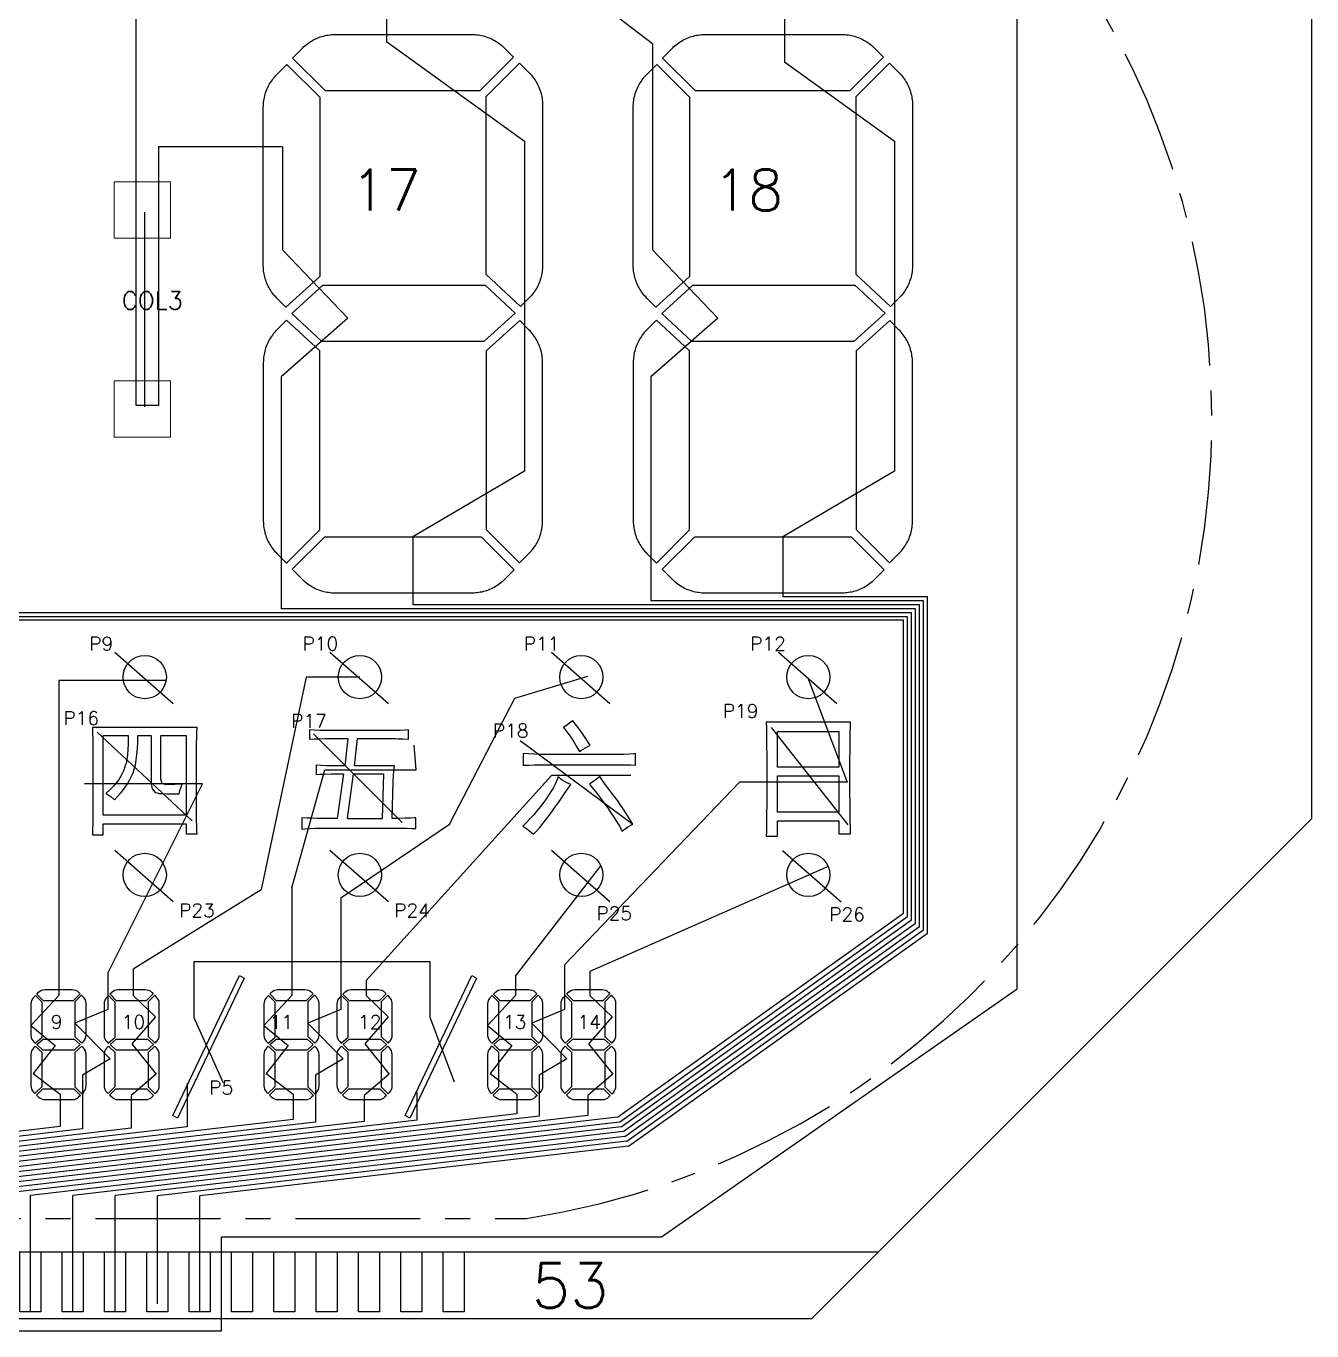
# Model space of a CAD drawing. Header units: millimetres. Extents: x 1653 to 3206, y -200 to 97.
# Drawn here: x 2454.75 to 2493.32, y -110.88 to -71.74 of the extents above; entities that cross this region are included whole.
import ezdxf
from ezdxf.enums import TextEntityAlignment as Align

# ---------------------------------------------------------------- set-up
doc = ezdxf.new("R2010")
doc.units = ezdxf.units.MM
doc.header["$LTSCALE"] = 3
doc.linetypes.add('CENTER', pattern=[2, 1.25, -0.25, 0.25, -0.25])
doc.layers.add('DIM', color=4, linetype='Continuous')
doc.layers.add('SEG', color=3, linetype='Continuous')
doc.styles.add('romans', font='romans.shx')

msp = doc.modelspace()

# ---------------------------------------------------------------- linework, layer by layer
msp.add_line((2464.386, -95.508), (2465.428, -95.508))
at = {"linetype": 'Continuous'}
msp.add_lwpolyline([(2378.323, -71.51), (2378.323, -95.51), (2393.323, -110.51), (2478.323, -110.51), (2493.323, -95.51), (2493.323, -71.51), (2478.323, -56.51), (2393.323, -56.51)], close=True, dxfattribs=at)
at = {"linetype": 'CENTER'}
msp.add_lwpolyline([(2469.762, -59.51), (2402.823, -59.51, 0.895837), (2402.823, -107.51), (2469.762, -107.51, 0.856686)], format="xyb", close=True, dxfattribs=at)
for points in [[(2463.073, -72.365), (2463.109, -72.333), (2463.147, -72.301), (2463.185, -72.271), (2463.225, -72.242), (2463.265, -72.215), (2463.307, -72.189), (2463.349, -72.165), (2463.393, -72.142), (2463.437, -72.12), (2463.481, -72.101), (2463.527, -72.082), (2463.573, -72.066), (2463.62, -72.051), (2463.667, -72.038), (2463.714, -72.026), (2463.762, -72.017), (2463.81, -72.009), (2463.859, -72.002), (2463.908, -71.997), (2463.957, -71.994), (2464.005, -71.993), (2464.018, -71.993), (2468.116, -71.993), (2468.165, -71.994), (2468.214, -71.997), (2468.263, -72.001), (2468.312, -72.007), (2468.36, -72.014), (2468.408, -72.024), (2468.456, -72.035), (2468.503, -72.047), (2468.55, -72.062), (2468.596, -72.078), (2468.641, -72.096), (2468.686, -72.115), (2468.731, -72.136), (2468.774, -72.158), (2468.817, -72.183), (2468.858, -72.208), (2468.899, -72.235), (2468.939, -72.264), (2468.978, -72.294), (2469.015, -72.325), (2469.052, -72.357), (2469.087, -72.391), (2469.096, -72.4), (2469.37, -72.673), (2468.358, -73.686), (2463.726, -73.686), (2462.738, -72.699), (2463.038, -72.399)], [(2474.173, -72.365), (2474.209, -72.333), (2474.246, -72.301), (2474.285, -72.271), (2474.325, -72.242), (2474.365, -72.215), (2474.407, -72.189), (2474.449, -72.165), (2474.492, -72.142), (2474.536, -72.12), (2474.581, -72.101), (2474.627, -72.082), (2474.673, -72.066), (2474.719, -72.051), (2474.766, -72.038), (2474.814, -72.026), (2474.862, -72.017), (2474.91, -72.009), (2474.959, -72.002), (2475.007, -71.997), (2475.056, -71.994), (2475.105, -71.993), (2475.118, -71.993), (2479.216, -71.993), (2479.265, -71.994), (2479.314, -71.997), (2479.363, -72.001), (2479.411, -72.007), (2479.46, -72.014), (2479.508, -72.024), (2479.555, -72.035), (2479.603, -72.047), (2479.649, -72.062), (2479.696, -72.078), (2479.741, -72.096), (2479.786, -72.115), (2479.83, -72.136), (2479.874, -72.158), (2479.916, -72.183), (2479.958, -72.208), (2479.999, -72.235), (2480.039, -72.264), (2480.078, -72.294), (2480.115, -72.325), (2480.152, -72.357), (2480.187, -72.391), (2480.196, -72.4), (2480.47, -72.673), (2479.458, -73.686), (2474.826, -73.686), (2473.838, -72.699), (2474.137, -72.399)], [(2461.863, -74.123), (2461.866, -74.074), (2461.87, -74.025), (2461.876, -73.977), (2461.884, -73.928), (2461.893, -73.88), (2461.904, -73.833), (2461.917, -73.785), (2461.931, -73.739), (2461.947, -73.692), (2461.965, -73.647), (2461.984, -73.602), (2462.005, -73.557), (2462.028, -73.514), (2462.052, -73.471), (2462.077, -73.43), (2462.104, -73.389), (2462.133, -73.349), (2462.162, -73.31), (2462.193, -73.272), (2462.226, -73.236), (2462.259, -73.2), (2462.269, -73.191), (2462.57, -72.89), (2463.554, -73.874), (2463.554, -79.253), (2462.542, -80.175), (2462.269, -79.901), (2462.235, -79.866), (2462.202, -79.829), (2462.17, -79.792), (2462.14, -79.753), (2462.111, -79.714), (2462.084, -79.673), (2462.058, -79.632), (2462.034, -79.589), (2462.011, -79.546), (2461.99, -79.502), (2461.97, -79.457), (2461.952, -79.412), (2461.935, -79.366), (2461.92, -79.319), (2461.907, -79.272), (2461.896, -79.224), (2461.886, -79.176), (2461.878, -79.128), (2461.871, -79.08), (2461.867, -79.031), (2461.864, -78.982), (2461.862, -78.933), (2461.862, -78.92), (2461.862, -74.172)], [(2470.238, -74.052), (2470.239, -74.103), (2470.239, -78.92), (2470.239, -78.969), (2470.236, -79.018), (2470.232, -79.067), (2470.226, -79.115), (2470.218, -79.164), (2470.209, -79.212), (2470.198, -79.26), (2470.185, -79.307), (2470.171, -79.354), (2470.154, -79.4), (2470.137, -79.445), (2470.117, -79.49), (2470.096, -79.535), (2470.074, -79.578), (2470.05, -79.621), (2470.024, -79.662), (2469.997, -79.703), (2469.969, -79.743), (2469.939, -79.782), (2469.908, -79.82), (2469.876, -79.856), (2469.842, -79.892), (2469.833, -79.901), (2469.578, -80.156), (2468.547, -79.194), (2468.547, -73.856), (2469.55, -72.852), (2469.832, -73.132), (2469.867, -73.168), (2469.9, -73.205), (2469.931, -73.242), (2469.961, -73.281), (2469.99, -73.32), (2470.017, -73.361), (2470.043, -73.402), (2470.068, -73.445), (2470.09, -73.488), (2470.112, -73.532), (2470.132, -73.577), (2470.15, -73.622), (2470.166, -73.668), (2470.181, -73.715), (2470.194, -73.762), (2470.206, -73.81), (2470.216, -73.857), (2470.224, -73.906), (2470.23, -73.954), (2470.235, -74.003)], [(2472.963, -74.123), (2472.966, -74.074), (2472.97, -74.025), (2472.976, -73.977), (2472.983, -73.928), (2472.993, -73.88), (2473.004, -73.833), (2473.017, -73.785), (2473.031, -73.739), (2473.047, -73.692), (2473.065, -73.647), (2473.084, -73.602), (2473.105, -73.557), (2473.127, -73.514), (2473.151, -73.471), (2473.177, -73.43), (2473.204, -73.389), (2473.232, -73.349), (2473.262, -73.31), (2473.293, -73.272), (2473.326, -73.236), (2473.359, -73.2), (2473.368, -73.191), (2473.67, -72.89), (2474.654, -73.874), (2474.654, -79.253), (2473.642, -80.175), (2473.368, -79.901), (2473.334, -79.866), (2473.302, -79.829), (2473.27, -79.792), (2473.24, -79.753), (2473.211, -79.714), (2473.184, -79.673), (2473.158, -79.632), (2473.134, -79.589), (2473.111, -79.546), (2473.089, -79.502), (2473.07, -79.457), (2473.051, -79.412), (2473.035, -79.366), (2473.02, -79.319), (2473.007, -79.272), (2472.995, -79.224), (2472.986, -79.176), (2472.978, -79.128), (2472.971, -79.08), (2472.966, -79.031), (2472.963, -78.982), (2472.962, -78.933), (2472.962, -78.92), (2472.962, -74.172)], [(2481.338, -74.052), (2481.339, -74.103), (2481.339, -78.92), (2481.338, -78.969), (2481.336, -79.018), (2481.332, -79.067), (2481.326, -79.115), (2481.318, -79.164), (2481.309, -79.212), (2481.297, -79.26), (2481.285, -79.307), (2481.27, -79.354), (2481.254, -79.4), (2481.236, -79.445), (2481.217, -79.49), (2481.196, -79.535), (2481.174, -79.578), (2481.15, -79.621), (2481.124, -79.662), (2481.097, -79.703), (2481.069, -79.743), (2481.039, -79.782), (2481.008, -79.82), (2480.975, -79.856), (2480.942, -79.892), (2480.933, -79.901), (2480.678, -80.156), (2479.647, -79.194), (2479.647, -73.856), (2480.65, -72.852), (2480.932, -73.132), (2480.967, -73.168), (2480.999, -73.205), (2481.031, -73.242), (2481.061, -73.281), (2481.09, -73.32), (2481.117, -73.361), (2481.143, -73.402), (2481.167, -73.445), (2481.19, -73.488), (2481.212, -73.532), (2481.231, -73.577), (2481.25, -73.622), (2481.266, -73.668), (2481.281, -73.715), (2481.294, -73.762), (2481.306, -73.81), (2481.316, -73.857), (2481.324, -73.906), (2481.33, -73.954), (2481.335, -74.003)], [(2468.477, -81.203), (2463.623, -81.203), (2462.719, -80.358), (2463.649, -79.511), (2468.514, -79.511), (2469.421, -80.357)], [(2479.577, -81.203), (2474.722, -81.203), (2473.819, -80.358), (2474.749, -79.511), (2479.614, -79.511), (2480.521, -80.357)], [(2462.235, -87.526), (2462.269, -87.561), (2462.558, -87.85), (2463.554, -86.851), (2463.554, -81.487), (2462.561, -80.558), (2462.269, -80.851), (2462.259, -80.86), (2462.226, -80.896), (2462.193, -80.932), (2462.162, -80.97), (2462.133, -81.009), (2462.104, -81.049), (2462.077, -81.09), (2462.052, -81.131), (2462.028, -81.174), (2462.005, -81.218), (2461.984, -81.262), (2461.965, -81.307), (2461.947, -81.352), (2461.931, -81.399), (2461.917, -81.445), (2461.904, -81.493), (2461.893, -81.54), (2461.884, -81.588), (2461.876, -81.637), (2461.87, -81.685), (2461.866, -81.734), (2461.863, -81.783), (2461.862, -81.832), (2461.862, -86.58), (2461.862, -86.593), (2461.864, -86.642), (2461.867, -86.691), (2461.871, -86.74), (2461.878, -86.788), (2461.886, -86.836), (2461.896, -86.884), (2461.907, -86.932), (2461.92, -86.979), (2461.935, -87.026), (2461.952, -87.072), (2461.97, -87.117), (2461.99, -87.162), (2462.011, -87.206), (2462.034, -87.249), (2462.058, -87.292), (2462.084, -87.333), (2462.111, -87.374), (2462.14, -87.413), (2462.17, -87.452), (2462.202, -87.49)], [(2469.833, -80.851), (2469.557, -80.576), (2468.547, -81.482), (2468.547, -86.847), (2469.547, -87.847), (2469.833, -87.561), (2469.842, -87.552), (2469.875, -87.517), (2469.908, -87.48), (2469.939, -87.442), (2469.969, -87.403), (2469.997, -87.363), (2470.024, -87.323), (2470.05, -87.281), (2470.074, -87.238), (2470.096, -87.195), (2470.117, -87.151), (2470.137, -87.106), (2470.154, -87.06), (2470.17, -87.014), (2470.185, -86.967), (2470.198, -86.92), (2470.209, -86.872), (2470.218, -86.824), (2470.226, -86.776), (2470.232, -86.727), (2470.236, -86.678), (2470.239, -86.63), (2470.239, -86.581), (2470.239, -81.832), (2470.239, -81.819), (2470.238, -81.77), (2470.235, -81.721), (2470.23, -81.673), (2470.224, -81.624), (2470.216, -81.576), (2470.206, -81.528), (2470.194, -81.48), (2470.181, -81.433), (2470.166, -81.386), (2470.15, -81.34), (2470.132, -81.295), (2470.112, -81.25), (2470.091, -81.206), (2470.068, -81.163), (2470.043, -81.121), (2470.017, -81.079), (2469.99, -81.038), (2469.961, -80.999), (2469.931, -80.96), (2469.9, -80.923), (2469.867, -80.886)], [(2473.334, -87.526), (2473.368, -87.561), (2473.657, -87.85), (2474.654, -86.851), (2474.654, -81.487), (2473.661, -80.558), (2473.368, -80.851), (2473.359, -80.86), (2473.326, -80.896), (2473.293, -80.932), (2473.262, -80.97), (2473.232, -81.009), (2473.204, -81.049), (2473.177, -81.09), (2473.151, -81.131), (2473.127, -81.174), (2473.105, -81.218), (2473.084, -81.262), (2473.065, -81.307), (2473.047, -81.352), (2473.031, -81.399), (2473.016, -81.445), (2473.004, -81.493), (2472.993, -81.54), (2472.983, -81.588), (2472.976, -81.637), (2472.97, -81.685), (2472.966, -81.734), (2472.963, -81.783), (2472.962, -81.832), (2472.962, -86.58), (2472.962, -86.593), (2472.963, -86.642), (2472.966, -86.691), (2472.971, -86.74), (2472.978, -86.788), (2472.986, -86.836), (2472.995, -86.884), (2473.007, -86.932), (2473.02, -86.979), (2473.035, -87.026), (2473.051, -87.072), (2473.07, -87.117), (2473.089, -87.162), (2473.111, -87.206), (2473.134, -87.249), (2473.158, -87.292), (2473.184, -87.333), (2473.211, -87.374), (2473.24, -87.413), (2473.27, -87.452), (2473.302, -87.49)], [(2480.933, -80.851), (2480.657, -80.576), (2479.647, -81.482), (2479.647, -86.847), (2480.647, -87.847), (2480.933, -87.561), (2480.942, -87.552), (2480.975, -87.517), (2481.008, -87.48), (2481.039, -87.442), (2481.069, -87.403), (2481.097, -87.363), (2481.124, -87.323), (2481.149, -87.281), (2481.174, -87.238), (2481.196, -87.195), (2481.217, -87.151), (2481.236, -87.106), (2481.254, -87.06), (2481.27, -87.014), (2481.285, -86.967), (2481.297, -86.92), (2481.308, -86.872), (2481.318, -86.824), (2481.326, -86.776), (2481.331, -86.727), (2481.336, -86.678), (2481.338, -86.63), (2481.339, -86.581), (2481.339, -81.832), (2481.339, -81.819), (2481.338, -81.77), (2481.335, -81.721), (2481.33, -81.673), (2481.324, -81.624), (2481.316, -81.576), (2481.306, -81.528), (2481.294, -81.48), (2481.281, -81.433), (2481.266, -81.386), (2481.25, -81.34), (2481.231, -81.295), (2481.212, -81.25), (2481.19, -81.206), (2481.167, -81.163), (2481.143, -81.121), (2481.117, -81.079), (2481.09, -81.038), (2481.061, -80.999), (2481.031, -80.96), (2480.999, -80.923), (2480.967, -80.886)], [(2468.399, -87.058), (2469.391, -88.05), (2469.097, -88.344), (2469.062, -88.378), (2469.025, -88.411), (2468.988, -88.442), (2468.949, -88.473), (2468.91, -88.501), (2468.869, -88.529), (2468.828, -88.555), (2468.785, -88.579), (2468.742, -88.602), (2468.698, -88.624), (2468.653, -88.643), (2468.608, -88.661), (2468.562, -88.678), (2468.515, -88.693), (2468.468, -88.706), (2468.421, -88.718), (2468.373, -88.727), (2468.324, -88.735), (2468.276, -88.742), (2468.227, -88.747), (2468.178, -88.75), (2468.129, -88.751), (2468.116, -88.751), (2464.019, -88.751), (2463.97, -88.75), (2463.921, -88.748), (2463.872, -88.743), (2463.823, -88.737), (2463.775, -88.73), (2463.727, -88.72), (2463.679, -88.709), (2463.632, -88.697), (2463.585, -88.682), (2463.539, -88.666), (2463.494, -88.648), (2463.449, -88.629), (2463.404, -88.608), (2463.361, -88.586), (2463.318, -88.561), (2463.277, -88.536), (2463.236, -88.509), (2463.196, -88.48), (2463.157, -88.451), (2463.119, -88.419), (2463.083, -88.387), (2463.047, -88.353), (2463.038, -88.344), (2462.73, -88.037), (2463.707, -87.058)], [(2479.499, -87.058), (2480.491, -88.05), (2480.197, -88.344), (2480.162, -88.378), (2480.125, -88.411), (2480.088, -88.442), (2480.049, -88.473), (2480.01, -88.501), (2479.969, -88.529), (2479.928, -88.555), (2479.885, -88.579), (2479.842, -88.602), (2479.798, -88.624), (2479.753, -88.643), (2479.708, -88.661), (2479.662, -88.678), (2479.615, -88.693), (2479.568, -88.706), (2479.52, -88.718), (2479.472, -88.727), (2479.424, -88.735), (2479.376, -88.742), (2479.327, -88.747), (2479.278, -88.75), (2479.229, -88.751), (2479.216, -88.751), (2475.118, -88.751), (2475.069, -88.75), (2475.021, -88.748), (2474.972, -88.743), (2474.923, -88.737), (2474.875, -88.73), (2474.827, -88.72), (2474.779, -88.709), (2474.732, -88.697), (2474.685, -88.682), (2474.639, -88.666), (2474.593, -88.648), (2474.548, -88.629), (2474.504, -88.608), (2474.461, -88.586), (2474.418, -88.561), (2474.376, -88.536), (2474.336, -88.509), (2474.296, -88.48), (2474.257, -88.451), (2474.219, -88.419), (2474.183, -88.387), (2474.147, -88.353), (2474.138, -88.344), (2473.83, -88.037), (2474.806, -87.058)], [(2471.145, -92.58), (2471.131, -92.591), (2471.013, -92.682), (2470.869, -92.779), (2470.91, -92.829), (2471.002, -92.948), (2471.093, -93.075), (2471.179, -93.21), (2471.262, -93.351), (2471.344, -93.5), (2471.387, -93.47), (2471.524, -93.387), (2471.665, -93.315), (2471.616, -93.237), (2471.538, -93.113), (2471.45, -92.984), (2471.356, -92.854), (2471.254, -92.718)], [(2476.953, -92.626), (2476.953, -92.634), (2476.956, -92.781), (2476.958, -92.933), (2476.959, -93.085), (2476.962, -93.24), (2476.964, -93.397), (2476.965, -93.557), (2476.965, -93.72), (2476.967, -93.882), (2476.967, -94.05), (2476.967, -94.218), (2476.969, -94.388), (2476.969, -94.457), (2476.967, -94.637), (2476.967, -94.811), (2476.967, -94.982), (2476.965, -95.146), (2476.964, -95.308), (2476.962, -95.464), (2476.961, -95.616), (2476.958, -95.764), (2476.956, -95.906), (2476.953, -96.044), (2477.29, -96.044), (2477.29, -95.585), (2479.125, -95.585), (2479.125, -95.967), (2479.478, -95.967), (2479.476, -95.898), (2479.475, -95.753), (2479.472, -95.604), (2479.47, -95.45), (2479.469, -95.295), (2479.467, -95.136), (2479.465, -94.974), (2479.464, -94.81), (2479.464, -94.642), (2479.462, -94.471), (2479.462, -94.298), (2479.462, -94.213), (2479.464, -94.041), (2479.464, -93.871), (2479.464, -93.705), (2479.465, -93.541), (2479.467, -93.381), (2479.469, -93.225), (2479.47, -93.069), (2479.473, -92.919), (2479.475, -92.77), (2479.478, -92.626)], [(2459.873, -92.779), (2456.734, -92.779), (2456.736, -92.796), (2456.741, -92.962), (2456.745, -93.125), (2456.748, -93.284), (2456.75, -93.44), (2456.75, -93.591), (2456.75, -95.078), (2456.75, -95.194), (2456.748, -95.347), (2456.747, -95.504), (2456.744, -95.665), (2456.741, -95.83), (2456.734, -95.999), (2457.057, -95.999), (2457.057, -95.676), (2459.552, -95.676), (2459.552, -95.968), (2459.873, -95.968), (2459.87, -95.902), (2459.865, -95.736), (2459.862, -95.573), (2459.859, -95.413), (2459.858, -95.26), (2459.858, -95.109), (2459.858, -93.591), (2459.858, -93.576), (2459.858, -93.41), (2459.861, -93.247), (2459.864, -93.087), (2459.867, -92.932)], [(2457.057, -95.416), (2457.057, -93.024), (2457.807, -93.024), (2457.806, -93.071), (2457.803, -93.267), (2457.795, -93.444), (2457.784, -93.601), (2457.766, -93.737), (2457.745, -93.851), (2457.721, -93.931), (2457.665, -94.082), (2457.597, -94.223), (2457.516, -94.357), (2457.47, -94.423), (2457.37, -94.544), (2457.257, -94.655), (2457.134, -94.757), (2457.149, -94.765), (2457.297, -94.857), (2457.394, -94.956), (2457.492, -94.852), (2457.599, -94.729), (2457.696, -94.602), (2457.784, -94.472), (2457.86, -94.34), (2457.929, -94.205), (2457.953, -94.144), (2457.992, -94.028), (2458.023, -93.897), (2458.05, -93.751), (2458.07, -93.591), (2458.086, -93.416), (2458.094, -93.228), (2458.097, -93.024), (2458.495, -93.024), (2458.495, -94.481), (2458.529, -94.619), (2458.612, -94.722), (2458.741, -94.757), (2458.828, -94.762), (2458.969, -94.768), (2459.139, -94.771), (2459.338, -94.773), (2459.366, -94.643), (2459.428, -94.481), (2459.413, -94.481), (2459.215, -94.489), (2459.059, -94.494), (2458.94, -94.497), (2458.832, -94.462), (2458.786, -94.328), (2458.786, -93.024), (2459.552, -93.024), (2459.552, -95.416)], [(2466.223, -92.856), (2466.131, -92.863), (2465.973, -92.869), (2465.81, -92.872), (2463.712, -92.872), (2463.559, -92.87), (2463.399, -92.864), (2463.253, -92.856), (2463.253, -93.132), (2463.388, -93.124), (2463.546, -93.118), (2463.712, -93.116), (2464.402, -93.116), (2464.309, -93.929), (2463.896, -93.929), (2463.755, -93.928), (2463.593, -93.923), (2463.452, -93.914), (2463.452, -94.189), (2463.556, -94.181), (2463.712, -94.177), (2463.896, -94.174), (2464.264, -94.174), (2464.08, -95.508), (2463.574, -95.508), (2463.49, -95.508), (2463.319, -95.505), (2463.164, -95.5), (2463.023, -95.492), (2463.023, -95.829), (2463.106, -95.82), (2463.25, -95.809), (2463.416, -95.801), (2463.606, -95.799), (2465.81, -95.799), (2465.996, -95.799), (2466.168, -95.803), (2466.316, -95.807), (2466.436, -95.814), (2466.436, -95.492), (2466.394, -95.496), (2466.27, -95.5), (2466.12, -95.505), (2465.94, -95.507), (2465.733, -95.508), (2465.763, -94.388), (2465.766, -94.227), (2465.777, -94.067), (2465.794, -93.929), (2464.6, -93.929), (2464.691, -93.116), (2465.825, -93.116), (2465.905, -93.118), (2466.063, -93.123), (2466.223, -93.132)], [(2477.29, -93.975), (2477.29, -92.902), (2479.125, -92.902), (2479.125, -93.975)], [(2473.027, -93.561), (2472.977, -93.567), (2472.835, -93.581), (2472.672, -93.589), (2472.492, -93.592), (2470.288, -93.592), (2470.139, -93.591), (2469.981, -93.584), (2469.821, -93.575), (2469.66, -93.561), (2469.66, -93.913), (2469.666, -93.913), (2469.824, -93.907), (2469.984, -93.902), (2470.144, -93.899), (2470.302, -93.898), (2472.506, -93.898), (2472.556, -93.898), (2472.73, -93.901), (2472.888, -93.906), (2473.027, -93.913)], [(2470.7, -94.266), (2470.676, -94.341), (2470.625, -94.46), (2470.554, -94.598), (2470.462, -94.753), (2470.349, -94.925), (2470.277, -95.025), (2470.181, -95.152), (2470.083, -95.276), (2469.979, -95.397), (2469.871, -95.514), (2469.76, -95.627), (2469.644, -95.738), (2469.726, -95.795), (2469.857, -95.893), (2469.965, -95.983), (2469.978, -95.972), (2470.065, -95.884), (2470.159, -95.777), (2470.261, -95.654), (2470.371, -95.513), (2470.487, -95.354), (2470.535, -95.284), (2470.625, -95.155), (2470.716, -95.027), (2470.806, -94.897), (2470.897, -94.764), (2470.99, -94.631), (2471.084, -94.496), (2470.969, -94.44), (2470.833, -94.358)], [(2471.956, -94.25), (2471.904, -94.291), (2471.778, -94.39), (2471.649, -94.48), (2471.71, -94.557), (2471.815, -94.69), (2471.915, -94.82), (2472.009, -94.946), (2472.1, -95.068), (2472.185, -95.185), (2472.205, -95.215), (2472.293, -95.34), (2472.377, -95.472), (2472.464, -95.607), (2472.547, -95.746), (2472.63, -95.892), (2472.675, -95.853), (2472.8, -95.765), (2472.951, -95.677), (2472.852, -95.52), (2472.75, -95.362), (2472.656, -95.22), (2472.572, -95.094), (2472.496, -94.986), (2472.431, -94.894), (2472.429, -94.892), (2472.346, -94.789), (2472.257, -94.673), (2472.163, -94.545), (2472.063, -94.404)], [(2477.29, -95.323), (2477.29, -94.235), (2479.125, -94.235), (2479.125, -95.323)], [(2459.147, -104.421), (2461.148, -100.224), (2461.285, -100.303), (2459.284, -104.5)], [(2466.119, -104.421), (2468.119, -100.224), (2468.256, -100.303), (2466.256, -104.5)], [(2454.937, -102.165), (2454.97, -102.205), (2455.018, -102.254), (2455.224, -102.067), (2455.224, -101.026), (2455.024, -100.825), (2454.97, -100.879), (2454.965, -100.885), (2454.933, -100.925), (2454.909, -100.972), (2454.894, -101.021), (2454.89, -101.073), (2454.89, -102.012), (2454.89, -102.019), (2454.896, -102.071), (2454.912, -102.12)], [(2455.162, -100.69), (2455.207, -100.665), (2455.256, -100.649), (2455.308, -100.643), (2455.316, -100.642), (2456.126, -100.642), (2456.177, -100.647), (2456.227, -100.662), (2456.273, -100.685), (2456.314, -100.718), (2456.319, -100.723), (2456.363, -100.767), (2456.154, -100.977), (2455.269, -100.977), (2455.068, -100.777), (2455.122, -100.723)], [(2456.545, -102.011), (2456.545, -101.055), (2456.539, -101.002), (2456.523, -100.953), (2456.498, -100.907), (2456.464, -100.867), (2456.41, -100.813), (2456.211, -101.013), (2456.211, -102.055), (2456.42, -102.25), (2456.465, -102.206), (2456.47, -102.2), (2456.502, -102.159), (2456.526, -102.113), (2456.54, -102.063)], [(2457.131, -102.165), (2457.164, -102.205), (2457.212, -102.254), (2457.418, -102.067), (2457.418, -101.025), (2457.218, -100.825), (2457.164, -100.879), (2457.158, -100.885), (2457.126, -100.925), (2457.103, -100.972), (2457.088, -101.021), (2457.083, -101.073), (2457.083, -102.011), (2457.083, -102.019), (2457.09, -102.071), (2457.106, -102.12)], [(2457.356, -100.69), (2457.401, -100.665), (2457.45, -100.649), (2457.502, -100.642), (2457.51, -100.642), (2458.319, -100.642), (2458.371, -100.647), (2458.421, -100.662), (2458.467, -100.685), (2458.508, -100.717), (2458.513, -100.723), (2458.557, -100.767), (2458.347, -100.977), (2457.462, -100.977), (2457.262, -100.776), (2457.316, -100.723)], [(2458.739, -102.011), (2458.739, -101.054), (2458.733, -101.002), (2458.717, -100.953), (2458.692, -100.907), (2458.658, -100.867), (2458.604, -100.813), (2458.405, -101.013), (2458.405, -102.055), (2458.614, -102.25), (2458.659, -102.205), (2458.664, -102.2), (2458.696, -102.159), (2458.72, -102.113), (2458.734, -102.063)], [(2461.927, -102.165), (2461.96, -102.205), (2462.009, -102.254), (2462.214, -102.067), (2462.214, -101.025), (2462.014, -100.825), (2461.96, -100.879), (2461.955, -100.885), (2461.923, -100.925), (2461.899, -100.972), (2461.885, -101.021), (2461.88, -101.073), (2461.88, -102.011), (2461.88, -102.019), (2461.886, -102.071), (2461.902, -102.12)], [(2462.152, -100.69), (2462.197, -100.665), (2462.247, -100.649), (2462.298, -100.642), (2462.306, -100.642), (2463.116, -100.642), (2463.167, -100.647), (2463.217, -100.662), (2463.263, -100.685), (2463.304, -100.717), (2463.309, -100.723), (2463.354, -100.767), (2463.144, -100.977), (2462.259, -100.977), (2462.058, -100.776), (2462.112, -100.723)], [(2463.535, -102.011), (2463.535, -101.054), (2463.529, -101.002), (2463.513, -100.953), (2463.488, -100.907), (2463.455, -100.867), (2463.4, -100.813), (2463.201, -101.013), (2463.201, -102.055), (2463.41, -102.25), (2463.455, -102.205), (2463.461, -102.2), (2463.492, -102.159), (2463.516, -102.113), (2463.531, -102.063)], [(2464.12, -102.165), (2464.154, -102.205), (2464.202, -102.254), (2464.408, -102.067), (2464.408, -101.026), (2464.207, -100.825), (2464.154, -100.879), (2464.148, -100.885), (2464.116, -100.925), (2464.093, -100.972), (2464.078, -101.021), (2464.073, -101.073), (2464.073, -102.012), (2464.073, -102.019), (2464.08, -102.071), (2464.095, -102.12)], [(2464.345, -100.69), (2464.391, -100.665), (2464.44, -100.649), (2464.492, -100.643), (2464.499, -100.642), (2465.309, -100.642), (2465.361, -100.647), (2465.411, -100.662), (2465.457, -100.685), (2465.498, -100.718), (2465.503, -100.723), (2465.547, -100.767), (2465.337, -100.977), (2464.452, -100.977), (2464.252, -100.777), (2464.305, -100.723)], [(2465.729, -102.011), (2465.729, -101.055), (2465.722, -101.002), (2465.707, -100.953), (2465.682, -100.907), (2465.648, -100.867), (2465.594, -100.813), (2465.394, -101.013), (2465.394, -102.055), (2465.604, -102.25), (2465.648, -102.206), (2465.654, -102.2), (2465.686, -102.159), (2465.71, -102.113), (2465.724, -102.063)], [(2468.64, -102.165), (2468.673, -102.205), (2468.722, -102.254), (2468.927, -102.067), (2468.927, -101.026), (2468.727, -100.825), (2468.673, -100.879), (2468.668, -100.885), (2468.636, -100.925), (2468.612, -100.972), (2468.598, -101.021), (2468.593, -101.073), (2468.593, -102.012), (2468.593, -102.019), (2468.599, -102.071), (2468.615, -102.12)], [(2468.865, -100.69), (2468.91, -100.665), (2468.96, -100.649), (2469.011, -100.643), (2469.019, -100.642), (2469.829, -100.642), (2469.881, -100.647), (2469.93, -100.662), (2469.976, -100.685), (2470.017, -100.718), (2470.023, -100.723), (2470.067, -100.767), (2469.857, -100.977), (2468.972, -100.977), (2468.772, -100.777), (2468.825, -100.723)], [(2470.248, -102.011), (2470.248, -101.055), (2470.242, -101.002), (2470.226, -100.953), (2470.201, -100.907), (2470.168, -100.867), (2470.113, -100.813), (2469.914, -101.013), (2469.914, -102.055), (2470.123, -102.25), (2470.168, -102.206), (2470.174, -102.2), (2470.206, -102.159), (2470.229, -102.113), (2470.244, -102.063)], [(2470.834, -102.165), (2470.867, -102.205), (2470.916, -102.254), (2471.121, -102.067), (2471.121, -101.026), (2470.921, -100.825), (2470.867, -100.879), (2470.862, -100.885), (2470.83, -100.925), (2470.806, -100.972), (2470.791, -101.021), (2470.787, -101.073), (2470.787, -102.012), (2470.787, -102.019), (2470.793, -102.071), (2470.809, -102.12)], [(2471.059, -100.69), (2471.104, -100.665), (2471.154, -100.649), (2471.205, -100.643), (2471.213, -100.642), (2472.023, -100.642), (2472.074, -100.647), (2472.124, -100.662), (2472.17, -100.685), (2472.211, -100.718), (2472.216, -100.723), (2472.26, -100.767), (2472.051, -100.977), (2471.166, -100.977), (2470.965, -100.777), (2471.019, -100.723)], [(2472.442, -102.011), (2472.442, -101.055), (2472.436, -101.002), (2472.42, -100.953), (2472.395, -100.907), (2472.362, -100.867), (2472.307, -100.813), (2472.108, -101.013), (2472.108, -102.055), (2472.317, -102.25), (2472.362, -102.206), (2472.367, -102.2), (2472.399, -102.159), (2472.423, -102.113), (2472.437, -102.063)], [(2456.372, -102.295), (2456.185, -102.463), (2455.249, -102.463), (2455.07, -102.296), (2455.255, -102.128), (2456.192, -102.128)], [(2458.566, -102.295), (2458.379, -102.463), (2457.443, -102.463), (2457.264, -102.296), (2457.448, -102.128), (2458.386, -102.128)], [(2463.362, -102.295), (2463.175, -102.463), (2462.239, -102.463), (2462.061, -102.296), (2462.245, -102.128), (2463.182, -102.128)], [(2465.555, -102.295), (2465.369, -102.463), (2464.433, -102.463), (2464.254, -102.296), (2464.438, -102.128), (2465.376, -102.128)], [(2470.075, -102.295), (2469.888, -102.463), (2468.952, -102.463), (2468.774, -102.296), (2468.958, -102.128), (2469.895, -102.128)], [(2472.269, -102.295), (2472.082, -102.463), (2471.146, -102.463), (2470.968, -102.296), (2471.152, -102.128), (2472.089, -102.128)], [(2454.937, -103.679), (2454.97, -103.719), (2455.011, -103.761), (2455.224, -103.548), (2455.224, -102.53), (2455.022, -102.341), (2454.97, -102.393), (2454.965, -102.399), (2454.933, -102.439), (2454.909, -102.486), (2454.894, -102.535), (2454.89, -102.587), (2454.89, -103.526), (2454.89, -103.533), (2454.896, -103.585), (2454.912, -103.634)], [(2456.465, -102.393), (2456.416, -102.344), (2456.211, -102.528), (2456.211, -103.561), (2456.422, -103.772), (2456.467, -103.728), (2456.502, -103.683), (2456.526, -103.637), (2456.54, -103.587), (2456.545, -103.535), (2456.545, -102.587), (2456.545, -102.579), (2456.539, -102.528), (2456.523, -102.478), (2456.498, -102.433)], [(2457.131, -103.679), (2457.164, -103.719), (2457.205, -103.761), (2457.418, -103.548), (2457.418, -102.53), (2457.216, -102.341), (2457.164, -102.393), (2457.158, -102.399), (2457.126, -102.439), (2457.103, -102.486), (2457.088, -102.535), (2457.083, -102.587), (2457.083, -103.525), (2457.083, -103.533), (2457.09, -103.585), (2457.106, -103.634)], [(2458.659, -102.393), (2458.61, -102.344), (2458.405, -102.528), (2458.405, -103.561), (2458.616, -103.772), (2458.661, -103.728), (2458.696, -103.683), (2458.72, -103.637), (2458.734, -103.587), (2458.739, -103.535), (2458.739, -102.587), (2458.739, -102.579), (2458.733, -102.528), (2458.717, -102.478), (2458.692, -102.433)], [(2461.927, -103.679), (2461.96, -103.719), (2462.002, -103.761), (2462.214, -103.548), (2462.214, -102.53), (2462.012, -102.341), (2461.96, -102.393), (2461.955, -102.399), (2461.923, -102.439), (2461.899, -102.486), (2461.885, -102.535), (2461.88, -102.587), (2461.88, -103.525), (2461.88, -103.533), (2461.886, -103.585), (2461.902, -103.634)], [(2463.455, -102.393), (2463.406, -102.344), (2463.201, -102.528), (2463.201, -103.561), (2463.412, -103.772), (2463.457, -103.728), (2463.492, -103.683), (2463.516, -103.637), (2463.531, -103.587), (2463.535, -103.535), (2463.535, -102.587), (2463.535, -102.579), (2463.529, -102.528), (2463.513, -102.478), (2463.488, -102.433)], [(2464.12, -103.679), (2464.154, -103.719), (2464.195, -103.761), (2464.408, -103.548), (2464.408, -102.53), (2464.206, -102.341), (2464.154, -102.393), (2464.148, -102.399), (2464.116, -102.439), (2464.093, -102.486), (2464.078, -102.535), (2464.073, -102.587), (2464.073, -103.526), (2464.073, -103.533), (2464.08, -103.585), (2464.095, -103.634)], [(2465.648, -102.393), (2465.6, -102.344), (2465.394, -102.528), (2465.394, -103.561), (2465.605, -103.772), (2465.65, -103.728), (2465.686, -103.683), (2465.71, -103.637), (2465.724, -103.587), (2465.729, -103.535), (2465.729, -102.587), (2465.729, -102.579), (2465.722, -102.528), (2465.707, -102.478), (2465.682, -102.433)], [(2468.64, -103.679), (2468.673, -103.719), (2468.715, -103.761), (2468.927, -103.548), (2468.927, -102.53), (2468.725, -102.341), (2468.673, -102.393), (2468.668, -102.399), (2468.636, -102.439), (2468.612, -102.486), (2468.598, -102.535), (2468.593, -102.587), (2468.593, -103.526), (2468.593, -103.533), (2468.599, -103.585), (2468.615, -103.634)], [(2470.168, -102.393), (2470.119, -102.344), (2469.914, -102.528), (2469.914, -103.561), (2470.125, -103.772), (2470.17, -103.728), (2470.205, -103.683), (2470.229, -103.637), (2470.244, -103.587), (2470.248, -103.535), (2470.248, -102.587), (2470.248, -102.579), (2470.242, -102.528), (2470.226, -102.478), (2470.201, -102.433)], [(2470.834, -103.679), (2470.867, -103.719), (2470.909, -103.761), (2471.121, -103.548), (2471.121, -102.53), (2470.919, -102.341), (2470.867, -102.393), (2470.862, -102.399), (2470.83, -102.439), (2470.806, -102.486), (2470.791, -102.535), (2470.787, -102.587), (2470.787, -103.526), (2470.787, -103.533), (2470.793, -103.585), (2470.809, -103.634)], [(2472.362, -102.393), (2472.313, -102.344), (2472.108, -102.528), (2472.108, -103.561), (2472.319, -103.772), (2472.364, -103.728), (2472.399, -103.683), (2472.423, -103.637), (2472.437, -103.587), (2472.442, -103.535), (2472.442, -102.587), (2472.442, -102.579), (2472.436, -102.528), (2472.42, -102.478), (2472.395, -102.433)], [(2456.28, -103.907), (2456.234, -103.932), (2456.185, -103.948), (2456.134, -103.954), (2456.126, -103.955), (2455.318, -103.955), (2455.266, -103.95), (2455.217, -103.935), (2455.17, -103.911), (2455.129, -103.879), (2455.058, -103.808), (2455.246, -103.62), (2456.176, -103.62), (2456.375, -103.819), (2456.32, -103.874)], [(2458.474, -103.907), (2458.428, -103.932), (2458.379, -103.948), (2458.327, -103.954), (2458.319, -103.954), (2457.512, -103.954), (2457.46, -103.95), (2457.41, -103.935), (2457.364, -103.911), (2457.323, -103.879), (2457.252, -103.808), (2457.439, -103.62), (2458.37, -103.62), (2458.569, -103.819), (2458.514, -103.874)], [(2463.27, -103.907), (2463.225, -103.932), (2463.175, -103.948), (2463.124, -103.954), (2463.116, -103.954), (2462.308, -103.954), (2462.256, -103.95), (2462.207, -103.935), (2462.161, -103.911), (2462.12, -103.879), (2462.048, -103.808), (2462.236, -103.62), (2463.166, -103.62), (2463.365, -103.819), (2463.31, -103.874)], [(2465.463, -103.907), (2465.418, -103.932), (2465.369, -103.948), (2465.317, -103.954), (2465.309, -103.955), (2464.502, -103.955), (2464.45, -103.95), (2464.4, -103.935), (2464.354, -103.911), (2464.313, -103.879), (2464.242, -103.808), (2464.429, -103.62), (2465.36, -103.62), (2465.559, -103.819), (2465.503, -103.874)], [(2469.983, -103.907), (2469.938, -103.932), (2469.888, -103.948), (2469.837, -103.954), (2469.829, -103.955), (2469.021, -103.955), (2468.97, -103.95), (2468.92, -103.935), (2468.874, -103.911), (2468.833, -103.879), (2468.761, -103.808), (2468.949, -103.62), (2469.879, -103.62), (2470.078, -103.819), (2470.023, -103.874)], [(2472.177, -103.907), (2472.132, -103.932), (2472.082, -103.948), (2472.031, -103.954), (2472.023, -103.955), (2471.215, -103.955), (2471.163, -103.95), (2471.114, -103.935), (2471.068, -103.911), (2471.026, -103.879), (2470.955, -103.808), (2471.143, -103.62), (2472.073, -103.62), (2472.272, -103.819), (2472.217, -103.874)], [(2454.555, -110.31), (2454.555, -108.51), (2455.19, -108.51), (2455.19, -110.31)], [(2455.825, -110.31), (2455.825, -108.51), (2456.46, -108.51), (2456.46, -110.31)], [(2457.095, -110.31), (2457.095, -108.51), (2457.73, -108.51), (2457.73, -110.31)], [(2458.365, -110.31), (2458.365, -108.51), (2459, -108.51), (2459, -110.31)], [(2459.635, -110.31), (2459.635, -108.51), (2460.27, -108.51), (2460.27, -110.31)], [(2460.905, -110.31), (2460.905, -108.51), (2461.54, -108.51), (2461.54, -110.31)], [(2462.175, -110.31), (2462.175, -108.51), (2462.81, -108.51), (2462.81, -110.31)], [(2463.445, -110.31), (2463.445, -108.51), (2464.08, -108.51), (2464.08, -110.31)], [(2464.715, -110.31), (2464.715, -108.51), (2465.35, -108.51), (2465.35, -110.31)], [(2465.985, -110.31), (2465.985, -108.51), (2466.62, -108.51), (2466.62, -110.31)], [(2467.255, -110.31), (2467.255, -108.51), (2467.89, -108.51), (2467.89, -110.31)]]:
    msp.add_lwpolyline(points, close=True)
at = {"lineweight": 0}
for points in [[(2457.383, -78.106), (2457.383, -76.414), (2459.076, -76.414), (2459.076, -78.106)], [(2457.383, -84.076), (2457.383, -82.384), (2459.076, -82.384), (2459.076, -84.076)]]:
    msp.add_lwpolyline(points, close=True, dxfattribs=at)
for points in [[(2464.386, -95.508), (2464.569, -94.174), (2465.473, -94.174), (2465.428, -95.508)], [(2391.323, -108.51), (2480.323, -108.51)]]:
    msp.add_lwpolyline(points)
for centre in [(2458.304, -91.269), (2464.761, -91.269), (2471.404, -91.269), (2478.215, -91.269), (2458.304, -97.203), (2464.761, -97.203), (2471.404, -97.203), (2478.215, -97.203)]:
    msp.add_circle(centre, 0.649)
at = {"layer": 'DIM'}
for p, q in [((2458.308, -83.164), (2458.308, -77.324)), ((2457.405, -90.526), (2459.161, -92.064)), ((2463.862, -90.526), (2465.618, -92.064)), ((2470.505, -90.526), (2472.261, -92.064)), ((2477.317, -90.526), (2479.073, -92.064)), ((2456.877, -92.921), (2459.729, -95.577)), ((2463.365, -92.974), (2466.032, -95.633)), ((2477.103, -92.78), (2479.403, -95.706)), ((2469.572, -93.176), (2472.951, -95.677)), ((2457.405, -96.46), (2459.161, -97.998)), ((2463.862, -96.46), (2465.618, -97.998)), ((2470.505, -96.46), (2472.261, -97.998)), ((2477.439, -96.472), (2479.195, -98.01))]:
    msp.add_line(p, q, dxfattribs=at)
msp.add_lwpolyline([(2460.67, -103.452), (2459.786, -101.492), (2459.786, -99.803), (2466.857, -99.803), (2466.857, -101.472), (2467.585, -103.411)], dxfattribs=at)
at = {"layer": 'SEG', "ltscale": 5.567185}
for p, q in [((2465.563, -65.888), (2465.563, -72.202)), ((2477.501, -65.882), (2477.501, -72.808)), ((2467.204, -67.408), (2473.534, -72.267)), ((2458.052, -83.125), (2458.052, -71.488)), ((2465.563, -72.202), (2469.699, -75.19)), ((2473.534, -72.267), (2473.534, -78.448)), ((2477.501, -72.808), (2480.799, -75.19)), ((2462.434, -75.359), (2458.721, -75.359)), ((2458.721, -75.359), (2458.721, -83.125)), ((2462.434, -75.359), (2462.434, -78.448)), ((2469.699, -75.19), (2469.699, -85.094)), ((2480.799, -75.19), (2480.799, -85.094)), ((2462.434, -78.448), (2464.397, -80.502)), ((2473.534, -78.448), (2475.497, -80.502)), ((2464.397, -80.502), (2462.393, -82.266)), ((2475.497, -80.502), (2473.493, -82.266)), ((2462.393, -82.266), (2462.393, -89.22)), ((2473.493, -82.266), (2473.493, -88.98)), ((2458.721, -83.125), (2458.052, -83.125)), ((2469.699, -85.094), (2466.347, -87.058)), ((2480.799, -85.094), (2477.447, -87.058)), ((2466.347, -87.058), (2466.347, -89.1)), ((2477.447, -87.058), (2477.447, -88.86)), ((2481.433, -89.22), (2462.393, -89.22)), ((2481.553, -89.1), (2466.347, -89.1)), ((2481.673, -88.98), (2473.493, -88.98)), ((2481.793, -88.86), (2477.447, -88.86)), ((2481.433, -98.651), (2481.433, -89.22)), ((2481.553, -98.75), (2481.553, -89.1)), ((2481.673, -98.849), (2481.673, -88.98)), ((2481.793, -98.947), (2481.793, -88.86)), ((2481.073, -89.56), (2439.779, -89.56)), ((2481.193, -89.46), (2442.958, -89.46)), ((2481.313, -89.34), (2450.505, -89.34)), ((2481.073, -98.355), (2481.073, -89.56)), ((2481.193, -98.454), (2481.193, -89.46)), ((2481.313, -98.553), (2481.313, -89.34)), ((2455.724, -91.369), (2455.724, -100.82)), ((2458.945, -91.369), (2455.724, -91.369)), ((2463.145, -91.269), (2461.794, -97.641)), ((2464.761, -91.269), (2463.145, -91.269)), ((2469.408, -91.906), (2471.603, -91.238)), ((2478.195, -91.295), (2479.381, -94.42)), ((2467.444, -95.681), (2469.408, -91.906)), ((2466.452, -94.049), (2466.386, -93.316)), ((2462.714, -97.59), (2463.706, -94.051)), ((2463.706, -94.051), (2466.452, -94.049)), ((2464.948, -100.37), (2470.505, -94.22)), ((2472.893, -94.22), (2470.505, -94.22)), ((2460.038, -94.472), (2456.5, -94.472)), ((2457.195, -100.155), (2460.038, -94.472)), ((2476.147, -94.42), (2470.898, -99.897)), ((2479.381, -94.42), (2476.147, -94.42)), ((2464.185, -97.896), (2467.444, -95.681)), ((2469.427, -100.245), (2471.993, -96.93)), ((2478.813, -96.949), (2471.661, -100.097)), ((2457.958, -100.025), (2461.794, -97.641)), ((2462.714, -97.59), (2462.714, -100.82)), ((2464.185, -97.896), (2464.185, -101.246)), ((2472.49, -104.473), (2481.073, -98.355)), ((2472.545, -104.617), (2481.193, -98.454)), ((2472.601, -104.762), (2481.313, -98.553)), ((2472.656, -104.906), (2481.433, -98.651)), ((2472.712, -105.051), (2481.553, -98.75)), ((2472.768, -105.195), (2481.673, -98.849)), ((2472.823, -105.34), (2481.793, -98.947)), ((2457.195, -100.155), (2457.195, -101.246)), ((2457.958, -100.025), (2457.958, -100.817)), ((2470.898, -99.897), (2470.898, -101.246)), ((2471.661, -100.097), (2471.661, -100.817)), ((2464.948, -100.37), (2464.948, -100.817)), ((2469.427, -100.245), (2469.427, -100.82)), ((2455.724, -100.82), (2454.89, -101.718)), ((2457.958, -100.817), (2458.623, -101.457)), ((2462.714, -100.82), (2461.88, -101.718)), ((2464.948, -100.817), (2465.613, -101.457)), ((2469.427, -100.82), (2468.593, -101.718)), ((2471.661, -100.817), (2472.326, -101.457)), ((2457.195, -101.246), (2456.211, -101.655)), ((2464.185, -101.246), (2463.201, -101.655)), ((2470.898, -101.246), (2469.914, -101.655)), ((2454.89, -101.718), (2455.619, -102.323)), ((2456.211, -101.655), (2457.268, -102.724)), ((2458.623, -101.457), (2457.92, -102.268)), ((2461.88, -101.718), (2462.609, -102.323)), ((2463.201, -101.655), (2464.258, -102.724)), ((2465.613, -101.457), (2464.91, -102.268)), ((2468.593, -101.718), (2469.322, -102.323)), ((2469.914, -101.655), (2470.971, -102.724)), ((2472.326, -101.457), (2471.623, -102.268)), ((2455.619, -102.323), (2454.962, -103.16)), ((2457.92, -102.268), (2458.647, -103.179)), ((2462.609, -102.323), (2461.952, -103.159)), ((2464.91, -102.268), (2465.637, -103.179)), ((2469.322, -102.323), (2468.665, -103.16)), ((2471.623, -102.268), (2472.351, -103.179)), ((2457.268, -102.724), (2456.434, -103.214)), ((2464.258, -102.724), (2463.424, -103.214)), ((2470.971, -102.724), (2470.137, -103.214)), ((2454.962, -103.16), (2455.769, -103.78)), ((2456.434, -103.214), (2456.434, -104.825)), ((2458.647, -103.179), (2457.898, -103.823)), ((2461.952, -103.159), (2462.759, -103.78)), ((2463.424, -103.214), (2463.424, -104.618)), ((2465.637, -103.179), (2464.888, -103.822)), ((2468.665, -103.16), (2469.472, -103.78)), ((2470.137, -103.214), (2470.137, -104.443)), ((2472.351, -103.179), (2471.601, -103.823)), ((2466.476, -104.566), (2466.476, -103.728)), ((2455.769, -103.78), (2455.769, -104.751)), ((2457.898, -103.823), (2457.898, -104.806)), ((2462.759, -103.78), (2462.759, -104.544)), ((2464.888, -103.822), (2464.888, -104.599)), ((2469.472, -103.78), (2469.472, -104.37)), ((2471.601, -103.823), (2471.601, -104.425)), ((2469.472, -104.37), (2448.523, -106.8)), ((2470.137, -104.443), (2449.793, -106.804)), ((2471.601, -104.425), (2451.063, -106.807)), ((2472.49, -104.473), (2452.333, -106.811)), ((2455.769, -104.751), (2439.633, -106.623)), ((2456.434, -104.825), (2440.903, -106.627)), ((2457.898, -104.806), (2442.173, -106.631)), ((2462.759, -104.544), (2444.713, -106.638)), ((2463.424, -104.618), (2445.983, -106.642)), ((2464.888, -104.599), (2447.253, -106.645)), ((2466.476, -104.566), (2447.875, -106.724)), ((2472.545, -104.617), (2453.603, -106.815)), ((2472.601, -104.762), (2454.873, -106.818)), ((2472.656, -104.906), (2456.143, -106.822)), ((2472.712, -105.051), (2457.413, -106.826)), ((2472.768, -105.195), (2458.683, -106.829)), ((2472.823, -105.34), (2459.953, -106.833)), ((2454.873, -110.31), (2454.873, -106.818)), ((2456.143, -110.31), (2456.143, -106.822)), ((2457.413, -110.31), (2457.413, -106.826)), ((2458.683, -110.076), (2458.683, -106.829)), ((2459.953, -110.31), (2459.953, -106.833))]:
    msp.add_line(p, q, dxfattribs=at)
msp.add_lwpolyline([(2459.582, -103.453), (2459.582, -104.762), (2443.443, -106.634), (2443.443, -110.884), (2447.875, -110.884), (2460.612, -110.884), (2460.612, -108.064), (2473.809, -108.064), (2484.48, -100.626), (2484.48, -63.738), (2477.308, -58.899), (2409.066, -58.899), (2409.066, -73.674)], dxfattribs=at)

# ---------------------------------------------------------------- texts
at = {"style": 'romans'}
msp.add_text('53', height=1.3464, dxfattribs=at).set_placement((2471.068, -109.522), align=Align.MIDDLE)
at = {"layer": 'DIM', "style": 'romans'}
for s, height, p in [('17', 1.2242, (2465.544, -76.657)), ('18', 1.2242, (2476.412, -76.657)), ('COL3', 0.5353, (2458.533, -79.973)), ('P9', 0.4081, (2456.999, -90.27)), ('P10', 0.4081, (2463.575, -90.27)), ('P11', 0.4081, (2470.208, -90.27)), ('P12', 0.4081, (2477.004, -90.27)), ('P16', 0.4081, (2456.399, -92.502)), ('P19', 0.4081, (2476.182, -92.288)), ('P17', 0.4081, (2463.23, -92.583)), ('P18', 0.4081, (2469.287, -92.878)), ('P23', 0.4081, (2459.87, -98.271)), ('P24', 0.4081, (2466.323, -98.271)), ('P25', 0.4081, (2472.392, -98.359)), ('P26', 0.4081, (2479.376, -98.389)), ('9', 0.408, (2455.66, -101.617)), ('10', 0.4081, (2457.966, -101.617)), ('11', 0.4081, (2462.407, -101.617)), ('12', 0.4081, (2465.057, -101.617)), ('13', 0.4081, (2469.403, -101.617)), ('14', 0.4081, (2471.639, -101.617)), ('P5', 0.4081, (2460.601, -103.584))]:
    msp.add_text(s, height=height, dxfattribs=at).set_placement(p, align=Align.MIDDLE)

doc.saveas('drawing.dxf')
